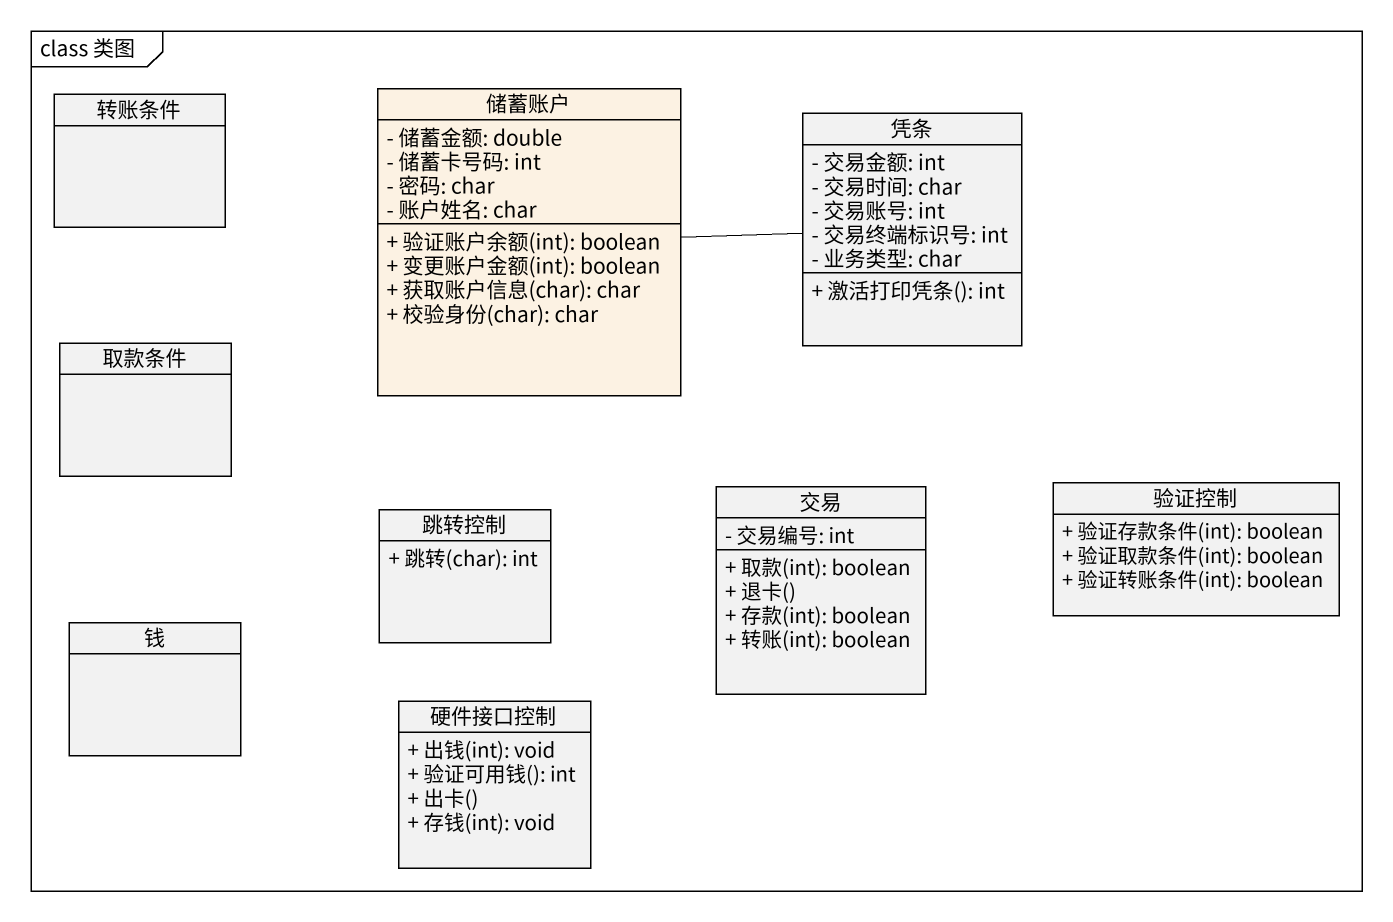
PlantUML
@startuml
mainframe class 类图
hide circle
hide empty members
skinparam classAttributeIconSize 0
class 转账条件
class 储蓄账户 #FCF2E3 {
  - 储蓄金额: double
  - 储蓄卡号码: int
  - 密码: char
  - 账户姓名: char
  + 验证账户余额(int): boolean
  + 变更账户金额(int): boolean
  + 获取账户信息(char): char
  + 校验身份(char): char
}
class 凭条 {
  - 交易金额: int
  - 交易时间: char
  - 交易账号: int
  - 交易终端标识号: int
  - 业务类型: char
  + 激活打印凭条(): int
}
class 取款条件
class 跳转控制 {
  + 跳转(char): int
}
class 交易 {
  - 交易编号: int
  + 取款(int): boolean
  + 退卡()
  + 存款(int): boolean
  + 转账(int): boolean
}
class 验证控制 {
  + 验证存款条件(int): boolean
  + 验证取款条件(int): boolean
  + 验证转账条件(int): boolean
}
class 钱
class 硬件接口控制 {
  + 出钱(int): void
  + 验证可用钱(): int
  + 出卡()
  + 存钱(int): void
}
储蓄账户 -right- 凭条
@enduml
